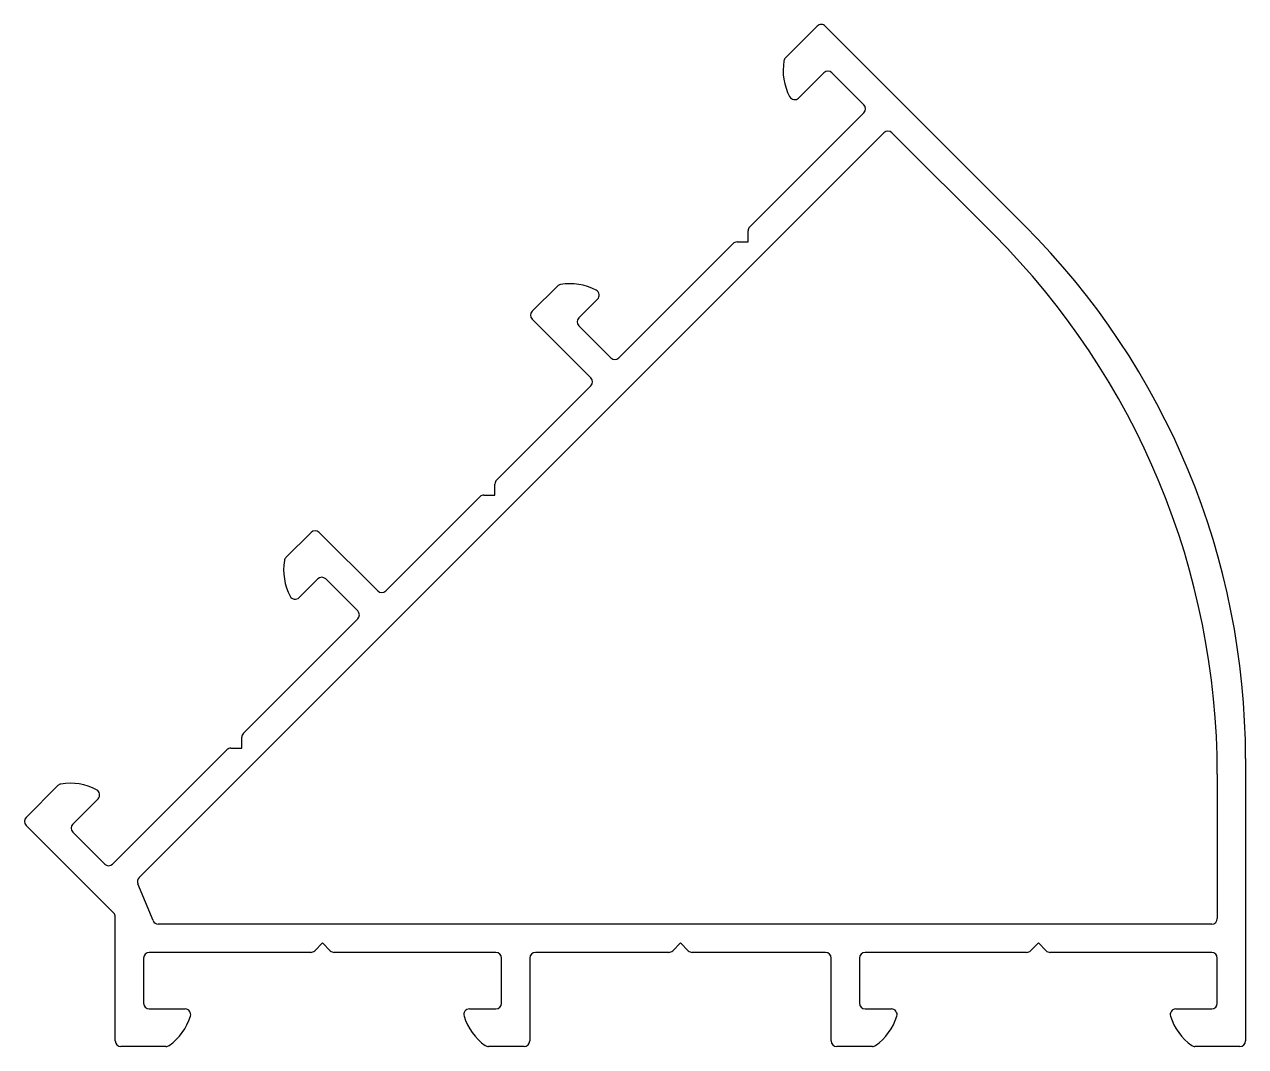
# Model space of a CAD drawing. Extents: x 466.9 to 531.7, y 818.3 to 872.5.
import ezdxf

# ---------------------------------------------------------------- set-up
doc = ezdxf.new("R2010")
doc.units = 0
doc.layers.get('0').update_dxf_attribs({"linetype": 'CONTINUOUS'})

msp = doc.modelspace()

# ---------------------------------------------------------------- linework, layer by layer
at = {"color": 0}
for p, q in [((507.258, 870.765), (508.945, 872.452)), ((509.369, 872.452), (519.965, 861.857)), ((509.299, 869.977), (507.955, 868.634)), ((511.42, 868.28), (509.723, 869.977)), ((505.356, 861.792), (511.42, 867.856)), ((472.94, 827.254), (512.481, 866.795)), ((512.905, 866.795), (518.318, 861.382)), ((505.268, 860.997), (505.268, 861.58)), ((498.409, 854.845), (504.473, 860.909)), ((504.685, 860.997), (505.268, 860.997)), ((493.813, 857.32), (495.147, 858.654)), ((496.288, 856.967), (497.278, 857.957)), ((496.924, 853.785), (493.813, 856.896)), ((496.288, 856.542), (497.985, 854.845)), ((491.921, 848.357), (496.924, 853.36)), ((491.833, 847.562), (491.833, 848.145)), ((486.035, 842.471), (491.038, 847.474)), ((491.25, 847.562), (491.833, 847.562)), ((480.741, 844.248), (482.075, 845.582)), ((482.499, 845.582), (485.611, 842.471)), ((482.429, 843.107), (481.439, 842.117)), ((484.55, 841.41), (482.853, 843.107)), ((478.486, 834.922), (484.55, 840.986)), ((478.398, 834.127), (478.398, 834.71)), ((471.539, 827.975), (477.603, 834.039)), ((477.815, 834.127), (478.398, 834.127)), ((531.681, 833.572), (531.681, 818.588)), ((530.181, 832.744), (530.181, 825.088)), ((466.943, 830.45), (468.63, 832.138)), ((470.761, 831.44), (469.418, 830.097)), ((471.593, 825.376), (466.943, 830.026)), ((469.418, 829.672), (471.115, 827.975)), ((473.684, 824.973), (472.875, 826.927)), ((471.681, 818.588), (471.681, 825.164)), ((529.881, 824.788), (473.961, 824.788)), ((482.056, 823.288), (473.481, 823.288)), ((482.681, 823.788), (482.268, 823.376)), ((483.093, 823.376), (482.681, 823.788)), ((491.881, 823.288), (483.305, 823.288)), ((501.056, 823.288), (493.981, 823.288)), ((501.681, 823.788), (501.268, 823.376)), ((502.093, 823.376), (501.681, 823.788)), ((509.381, 823.288), (502.305, 823.288)), ((520.056, 823.288), (511.481, 823.288)), ((520.681, 823.788), (520.268, 823.376)), ((521.093, 823.376), (520.681, 823.788)), ((529.881, 823.288), (521.305, 823.288)), ((473.181, 822.988), (473.181, 820.588)), ((492.181, 820.588), (492.181, 822.988)), ((493.681, 822.988), (493.681, 818.588)), ((509.681, 818.588), (509.681, 822.988)), ((511.181, 822.988), (511.181, 820.588)), ((530.181, 820.588), (530.181, 822.988)), ((473.481, 820.288), (475.381, 820.288)), ((490.481, 820.288), (491.881, 820.288)), ((511.481, 820.288), (512.881, 820.288)), ((527.981, 820.288), (529.881, 820.288)), ((474.367, 818.288), (471.981, 818.288)), ((493.381, 818.288), (491.494, 818.288)), ((511.867, 818.288), (509.981, 818.288)), ((531.381, 818.288), (528.994, 818.288))]:
    msp.add_line(p, q, dxfattribs=at)
for centre, radius, start, end in [((509.157, 872.24), 0.3, 44.99999, 135.00001), ((507.47, 870.553), 0.3, 135, 170.43094), ((510.132, 870.104), 3, 170.43094, 207.76471), ((509.511, 869.765), 0.3, 45, 135), ((507.743, 868.846), 0.3, 207.76471, 315), ((511.208, 868.068), 0.3, 315, 45), ((512.693, 866.583), 0.3, 45, 135), ((505.568, 861.58), 0.3, 135, 180), ((491.681, 833.572), 40, 360, 45), ((504.685, 860.697), 0.3, 90, 135), ((489.681, 832.744), 40.5, 360, 45), ((495.358, 858.444), 0.298, 99.45109, 135.11396), ((495.808, 855.78), 3, 62.23529, 99.56906), ((497.066, 858.169), 0.3, 315, 62.23529), ((494.025, 857.108), 0.3, 135, 225), ((496.5, 856.754), 0.3, 135, 225), ((498.197, 855.057), 0.3, 225, 315), ((496.712, 853.572), 0.3, 315, 45), ((492.133, 848.145), 0.3, 135, 180), ((491.25, 847.262), 0.3, 90, 135), ((482.287, 845.37), 0.3, 45, 135), ((483.616, 843.587), 3, 170.43094, 207.76471), ((480.953, 844.036), 0.3, 135, 170.43094), ((482.641, 842.895), 0.3, 45, 135), ((481.227, 842.329), 0.3, 207.76471, 315), ((485.823, 842.683), 0.3, 225, 315), ((484.338, 841.198), 0.3, 315, 45), ((478.698, 834.71), 0.3, 135, 180), ((477.815, 833.827), 0.3, 90, 135), ((468.843, 831.925), 0.3, 99.56906, 135), ((469.291, 829.263), 3, 62.23529, 99.56906), ((470.549, 831.652), 0.3, 315, 62.23529), ((467.155, 830.238), 0.3, 135, 225), ((469.63, 829.884), 0.3, 135, 225), ((471.327, 828.187), 0.3, 225, 315), ((473.152, 827.042), 0.3, 135, 202.5), ((471.381, 825.164), 0.3, 0, 45), ((473.961, 825.088), 0.3, 202.5, 270), ((529.881, 825.088), 0.3, 270, 0), ((473.481, 822.988), 0.3, 90, 180), ((482.056, 823.588), 0.3, 270, 315), ((483.305, 823.588), 0.3, 225, 270), ((491.881, 822.988), 0.3, 0, 90), ((493.981, 822.988), 0.3, 90, 180), ((501.056, 823.588), 0.3, 270, 315), ((502.305, 823.588), 0.3, 225, 270), ((509.381, 822.988), 0.3, 0, 90), ((511.481, 822.988), 0.3, 90, 180), ((520.056, 823.588), 0.3, 270, 315), ((521.305, 823.588), 0.3, 225, 270), ((529.881, 822.988), 0.3, 0, 90), ((473.481, 820.588), 0.3, 180, 270), ((475.381, 819.988), 0.3, 342.76471, 90), ((490.481, 819.988), 0.3, 90, 197.23529), ((491.881, 820.588), 0.3, 270, 0), ((511.481, 820.588), 0.3, 180, 270), ((512.881, 819.988), 0.3, 342.76471, 90), ((527.981, 819.988), 0.3, 90, 197.23529), ((529.881, 820.588), 0.3, 270, 0), ((472.802, 820.788), 3, 305.43094, 342.76471), ((493.059, 820.788), 3, 197.23529, 234.56906), ((510.302, 820.788), 3, 305.43094, 342.76471), ((530.559, 820.788), 3, 197.23529, 234.56906), ((471.981, 818.588), 0.3, 180, 270), ((474.367, 818.588), 0.3, 270, 305.43094), ((491.494, 818.588), 0.3, 234.56906, 270), ((493.381, 818.588), 0.3, 270, 0), ((509.981, 818.588), 0.3, 180, 270), ((511.867, 818.588), 0.3, 270, 305.43094), ((528.994, 818.588), 0.3, 234.56906, 270), ((531.381, 818.588), 0.3, 270, 0)]:
    msp.add_arc(centre, radius, start, end, dxfattribs=at)

doc.saveas('drawing.dxf')
